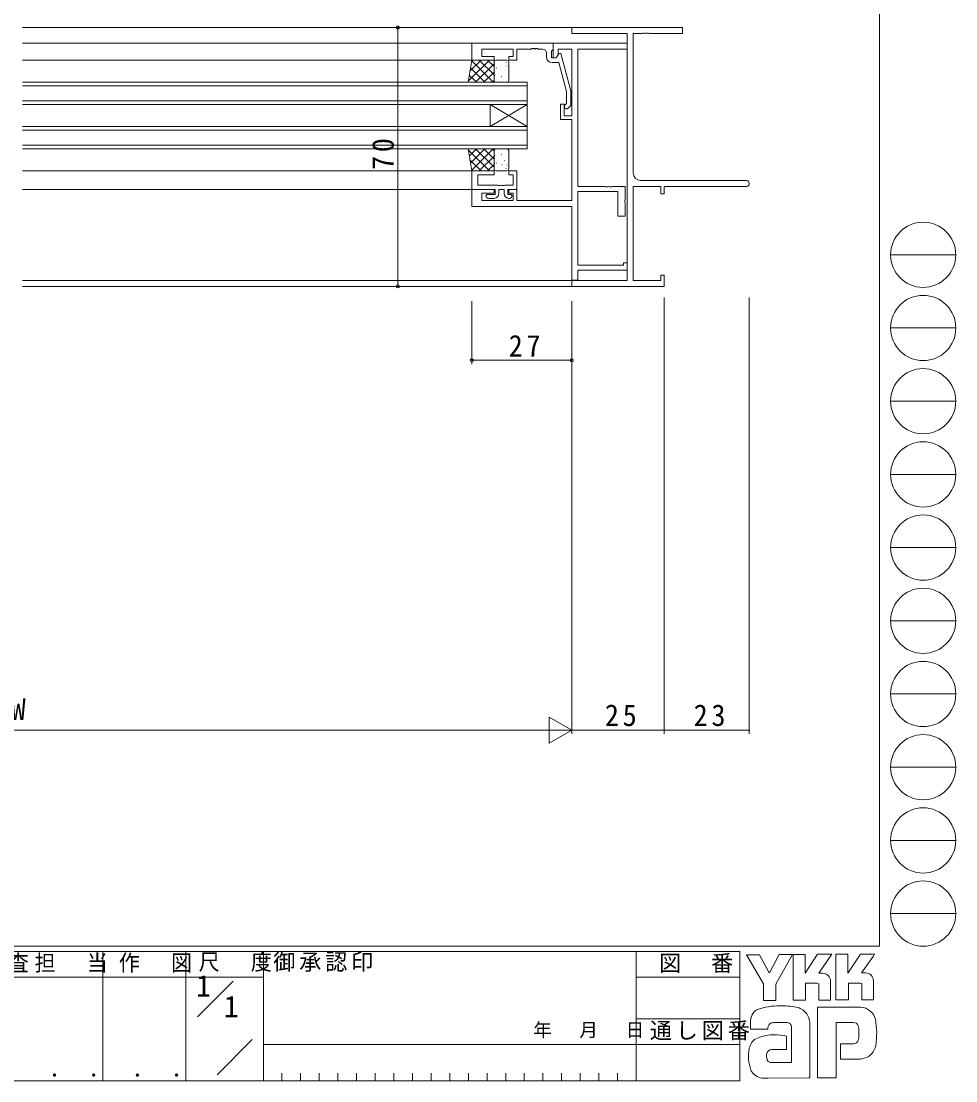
# Model space of a CAD drawing. Units: millimetres, scale not verified. Extents: x -594 to 199, y -420 to 144.
# Drawn here: x -53.3 to 199.4, y -420 to -133.4 of the extents above; entities that cross this region are included whole.
import ezdxf
from ezdxf.enums import TextEntityAlignment as Align

# ---------------------------------------------------------------- set-up
doc = ezdxf.new("R2010")
doc.units = ezdxf.units.MM
doc.header["$LTSCALE"] = 2
for name, color, linetype, lineweight in [('0-1_YKK_ZWAK', 7, 'Continuous', 9), ('0-3_YKK_11', 7, 'Continuous', 9), ('0-4_YKK_12', 2, 'Continuous', 9), ('0-5_YKK_13', 4, 'Continuous', 9), ('0-6_YKK_D', 6, 'Continuous', 9)]:
    doc.layers.add(name, color=color, linetype=linetype, lineweight=lineweight)
doc.layers.add('0-2_USER1', color=7, linetype='Continuous')
doc.styles.add('ＭＳ ゴシック', font='')
doc.styles.get('ＭＳ ゴシック').set_extended_font_data('MS Gothic')

msp = doc.modelspace()

# ---------------------------------------------------------------- linework, layer by layer
at = {"layer": '0-1_YKK_ZWAK'}
for p, q in [((178.8, 141.4), (178.8, -383.6)), ((181.776, -196.616), (199.416, -196.616)), ((181.776, -216.412), (199.416, -216.412)), ((181.776, -236.208), (199.416, -236.208)), ((181.776, -256.004), (199.416, -256.004)), ((181.776, -275.8), (199.416, -275.8)), ((181.776, -295.596), (199.416, -295.596)), ((181.776, -315.392), (199.416, -315.392)), ((181.776, -335.188), (199.416, -335.188)), ((181.776, -354.984), (199.416, -354.984)), ((181.776, -374.78), (199.416, -374.78)), ((178.8, -383.6), (-591.2, -383.6)), ((141, -385), (-591.2, -385)), ((-31.2, -385), (-31.2, -420)), ((-8.8, -385), (-8.8, -420)), ((12.2, -385), (12.2, -420)), ((113, -385), (113, -420)), ((141, -385), (141, -420)), ((142.837, -385.906), (146.351, -385.906)), ((147.432, -393.799), (142.837, -385.906)), ((151.636, -385.798), (149.081, -390.771)), ((155.46, -398.231), (155.46, -385.825)), ((166.974, -385.717), (170.245, -385.717)), ((166.974, -398.123), (166.974, -385.717)), ((173.678, -385.717), (177.462, -385.717)), ((177.083, -386.365), (173.961, -390.825)), ((177.462, -385.717), (177.083, -386.365)), ((-7.816, -391.999), (-76, -391.999)), ((-7.816, -391.999), (12.2, -391.999)), ((113, -392), (141, -392)), ((163.379, -390.906), (162.34, -390.906)), ((175.001, -390.825), (173.961, -390.825)), ((-5.63, -402.736), (4.064, -393.043)), ((161.974, -393.582), (158.784, -393.582)), ((165.542, -393.069), (165.542, -398.15)), ((170.38, -393.555), (170.38, -398.123)), ((173.569, -393.555), (170.38, -393.555)), ((174.002, -393.717), (173.569, -393.555)), ((174.002, -398.096), (174.002, -393.717)), ((177.164, -393.069), (177.164, -398.096)), ((170.38, -398.123), (166.974, -398.123)), ((174.002, -398.046), (174.052, -398.096)), ((177.164, -398.096), (174.002, -398.096)), ((173.624, -400.096), (162.028, -400.096)), ((162.028, -400.096), (162.028, -419.206)), ((113, -403.199), (141, -403.199)), ((143.918, -406.07), (143.918, -404.141)), ((148.567, -406.07), (143.918, -406.07)), ((153.946, -404.205), (150.248, -404.275)), ((155.027, -415.071), (155.027, -405.34)), ((159.92, -404.583), (159.92, -419.179)), ((167.055, -404.259), (171.704, -404.259)), ((167.055, -419.206), (167.055, -404.259)), ((173.173, -405.756), (173.191, -408.391)), ((-0.328, -418.345), (9.196, -408.821)), ((12.2, -410.2), (113, -410.2)), ((141, -410.199), (113, -410.199)), ((153.676, -411.53), (149.681, -411.535)), ((168.272, -409.989), (168.272, -414.125)), ((171.813, -409.989), (168.272, -409.989)), ((149.405, -415.071), (155.027, -415.071)), ((154.595, -415.071), (154.946, -415.071)), ((155.027, -415.07), (155.028, -415.071)), ((168.272, -414.125), (173.596, -414.125)), ((173.596, -414.125), (174.678, -413.882)), ((17.24, -417.9), (17.24, -420)), ((22.28, -417.9), (22.28, -420)), ((27.32, -417.9), (27.32, -420)), ((32.36, -417.9), (32.36, -420)), ((37.4, -417.9), (37.4, -420)), ((42.44, -417.9), (42.44, -420)), ((47.48, -417.9), (47.48, -420)), ((52.52, -417.9), (52.52, -420)), ((57.56, -417.9), (57.56, -420)), ((62.6, -417.9), (62.6, -420)), ((67.64, -417.9), (67.64, -420)), ((72.68, -417.9), (72.68, -420)), ((77.72, -417.9), (77.72, -420)), ((82.76, -417.9), (82.76, -420)), ((87.8, -417.9), (87.8, -420)), ((92.84, -417.9), (92.84, -420)), ((97.88, -417.9), (97.88, -420)), ((102.92, -417.9), (102.92, -420)), ((107.96, -417.9), (107.96, -420)), ((-591.2, -420), (141, -420)), ((148.567, -419.26), (147.08, -419.26)), ((159.595, -419.233), (148.567, -419.26)), ((159.92, -419.179), (159.595, -419.233))]:
    msp.add_line(p, q, dxfattribs=at)
for points in [[(146.351, -385.906), (148.864, -390.609), (149.081, -390.771)], [(151.636, -385.798), (155.262, -385.798), (150.729, -393.826)], [(155.46, -385.825), (158.676, -385.825), (158.676, -390.923), (162.055, -385.771)], [(162.055, -385.771), (165.88, -385.771), (162.34, -390.906)], [(170.245, -385.717), (170.245, -390.908), (173.678, -385.717)], [(150.729, -393.826), (150.729, -398.258), (147.432, -398.258), (147.432, -393.799)], [(158.784, -393.582), (158.784, -398.231), (155.46, -398.231)], [(165.542, -398.15), (162.406, -398.15), (162.406, -393.744), (161.974, -393.582)], [(152.973, -407.773), (153.676, -407.935), (153.676, -411.53)], [(162.028, -419.206), (166.271, -419.206), (167.055, -419.206)]]:
    msp.add_lwpolyline(points, dxfattribs=at)
for centre in [(190.596, -196.616), (190.596, -216.412), (190.596, -236.208), (190.596, -256.004), (190.596, -275.8), (190.596, -295.596), (190.596, -315.392), (190.596, -335.188), (190.596, -354.984), (190.596, -374.78)]:
    msp.add_circle(centre, 8.82, dxfattribs=at)
for centre, radius, start, end in [((163.379, -393.069), 2.163, 0.00165, 89.99603), ((175, -392.988), 2.163, 0.00165, 89.99603), ((146.606, -403.055), 2.444, 109.02126, 161.51263), ((151.722, -417.401), 17.68, 89.89165, 109.30847), ((152.241, -420.463), 20.748, 78.78009, 91.46938), ((155.53, -404.496), 4.449, 40.66422, 80.31693), ((173.472, -404.44), 4.341, 14.44571, 87.08746), ((148.959, -404.166), 5.037, 158.41083, 179.71774), ((155.309, -404.485), 4.612, 358.78058, 38.76563), ((157.166, -407.187), 20.86, 350.99026, 10.67624), ((150.675, -406.007), 2.109, 138.46381, 181.71359), ((150.115, -405.971), 1.701, 85.50551, 126.78038), ((153.456, -405.754), 1.625, 14.75519, 72.44994), ((171.865, -405.479), 1.229, 16.43123, 96.91661), ((169.531, -406.208), 3.673, 4.93422, 17.03551), ((147.427, -411.927), 3.908, 121.8271, 169.08475), ((150.52, -420.854), 13.309, 79.38097, 112.05824), ((171.814, -408.684), 1.306, 269.95467, 342.90144), ((169.51, -408.041), 3.697, 343.6902, 354.75362), ((154.449, -413.395), 11.082, 168.76372, 199.80078), ((149.69, -412.979), 1.445, 90.33952, 178.03638), ((173.535, -409.745), 4.291, 285.4429, 349.90448), ((150.582, -413.328), 2.369, 171.08202, 216.71922), ((149.65, -413.565), 1.526, 230.97279, 260.7549), ((147.44, -415.443), 3.823, 207.31435, 263.59464)]:
    msp.add_arc(centre, radius, start, end, dxfattribs=at)
at = {"layer": '0-3_YKK_11'}
for p, q in [((95.565, -135.157), (95.565, -136.787)), ((125.565, -135.157), (95.565, -135.157)), ((95.565, -136.787), (110.565, -136.787)), ((110.565, -136.787), (110.565, -203.527)), ((112.195, -136.787), (114.606, -136.787)), ((112.195, -174.527), (112.195, -136.787)), ((114.606, -136.787), (114.79, -136.667)), ((114.79, -136.667), (115.34, -136.667)), ((115.34, -136.667), (115.523, -136.787)), ((115.523, -136.787), (115.606, -136.787)), ((115.606, -136.787), (115.79, -136.667)), ((115.79, -136.667), (116.34, -136.667)), ((116.34, -136.667), (116.523, -136.787)), ((116.523, -136.787), (125.565, -136.787)), ((125.565, -136.787), (125.565, -135.157)), ((68.565, -139.357), (68.565, -143.957)), ((90.565, -139.357), (68.565, -139.357)), ((90.565, -141.057), (90.565, -139.357)), ((90.565, -139.357), (110.565, -139.357)), ((90.565, -143.357), (90.565, -139.357)), ((110.565, -139.357), (110.565, -140.987)), ((71.265, -140.987), (79.765, -140.987)), ((71.265, -142.957), (71.265, -140.987)), ((74.565, -142.957), (71.265, -142.957)), ((74.565, -143.957), (74.565, -142.957)), ((78.565, -142.957), (78.565, -143.957)), ((79.765, -142.957), (78.565, -142.957)), ((79.765, -140.987), (79.765, -142.957)), ((80.765, -140.987), (84.606, -140.987)), ((80.765, -143.957), (80.765, -140.987)), ((84.606, -140.987), (84.79, -140.867)), ((84.79, -140.867), (85.34, -140.867)), ((85.34, -140.867), (85.523, -140.987)), ((85.523, -140.987), (85.606, -140.987)), ((85.606, -140.987), (85.79, -140.867)), ((85.79, -140.867), (86.34, -140.867)), ((86.34, -140.867), (86.523, -140.987)), ((86.523, -140.987), (87.765, -140.987)), ((88.765, -141.987), (88.765, -143.157)), ((90.065, -141.557), (90.265, -141.357)), ((90.065, -143.357), (90.065, -141.557)), ((90.265, -141.357), (90.565, -141.057)), ((92.058, -142.157), (91.365, -143.357)), ((91.865, -142.491), (91.365, -143.357)), ((91.865, -140.987), (91.865, -142.491)), ((95.565, -140.987), (91.865, -140.987)), ((92.657, -142.157), (92.058, -142.157)), ((95.365, -152.261), (92.657, -142.157)), ((95.565, -159.057), (95.565, -140.987)), ((110.565, -140.987), (97.195, -140.987)), ((97.195, -140.987), (97.195, -178.157)), ((68.565, -143.957), (74.565, -143.957)), ((78.565, -143.957), (80.765, -143.957)), ((91.365, -143.357), (90.065, -143.357)), ((90.265, -144.657), (92.085, -144.657)), ((91.365, -143.357), (90.565, -143.357)), ((92.085, -144.657), (94.165, -152.419)), ((94.165, -152.419), (94.165, -155.709)), ((95.365, -156.206), (95.365, -152.261)), ((92.565, -155.857), (93.565, -155.857)), ((92.565, -160.057), (92.565, -155.857)), ((93.565, -155.857), (93.565, -159.057)), ((94.165, -155.709), (93.74, -156.133)), ((94.589, -156.982), (95.365, -156.206)), ((95.565, -160.057), (92.565, -160.057)), ((93.565, -159.057), (95.565, -159.057)), ((95.565, -181.927), (95.565, -160.057)), ((68.565, -173.957), (68.565, -178.957)), ((74.565, -173.957), (68.565, -173.957)), ((74.565, -174.957), (74.565, -173.957)), ((78.565, -173.957), (78.565, -174.957)), ((80.765, -173.957), (78.565, -173.957)), ((80.765, -178.957), (80.765, -173.957)), ((70.195, -174.957), (74.565, -174.957)), ((70.195, -177.757), (70.195, -174.957)), ((78.565, -174.957), (79.765, -174.957)), ((79.765, -174.957), (79.765, -177.757)), ((142.75, -176.527), (114.195, -176.527)), ((68.565, -178.957), (74.865, -178.957)), ((68.565, -178.957), (74.565, -178.957)), ((68.565, -183.557), (68.565, -178.957)), ((75.606, -177.757), (70.195, -177.757)), ((71.265, -179.957), (71.265, -181.927)), ((74.565, -179.957), (71.265, -179.957)), ((72.665, -180.357), (72.365, -180.657)), ((74.865, -180.357), (72.665, -180.357)), ((74.565, -178.957), (74.565, -179.957)), ((74.865, -178.957), (74.865, -180.357)), ((75.79, -177.877), (75.606, -177.757)), ((76.34, -177.877), (75.79, -177.877)), ((75.865, -178.957), (77.265, -178.957)), ((75.865, -180.057), (75.865, -178.957)), ((76.523, -177.757), (76.34, -177.877)), ((76.606, -177.757), (76.523, -177.757)), ((76.79, -177.877), (76.606, -177.757)), ((77.34, -177.877), (76.79, -177.877)), ((77.265, -178.957), (77.265, -180.057)), ((77.523, -177.757), (77.34, -177.877)), ((79.765, -177.757), (77.523, -177.757)), ((78.265, -178.957), (80.765, -178.957)), ((78.265, -180.357), (78.265, -178.957)), ((79.165, -180.357), (78.265, -180.357)), ((78.565, -178.957), (80.765, -178.957)), ((78.565, -179.957), (78.565, -178.957)), ((79.765, -179.957), (78.565, -179.957)), ((79.465, -180.657), (79.165, -180.357)), ((79.765, -181.927), (79.765, -179.957)), ((80.765, -178.957), (80.765, -181.927)), ((97.195, -178.157), (104.606, -178.157)), ((97.195, -179.457), (97.195, -199.457)), ((108.065, -179.457), (97.195, -179.457)), ((104.606, -178.157), (104.79, -178.277)), ((104.79, -178.277), (105.34, -178.277)), ((105.34, -178.277), (105.523, -178.157)), ((105.523, -178.157), (105.606, -178.157)), ((105.606, -178.157), (105.79, -178.277)), ((105.79, -178.277), (106.34, -178.277)), ((106.34, -178.277), (106.523, -178.157)), ((106.523, -178.157), (110.065, -178.157)), ((108.065, -186.157), (108.065, -179.457)), ((110.065, -178.157), (110.065, -181.699)), ((112.195, -178.157), (119.665, -178.157)), ((112.195, -203.527), (112.195, -178.157)), ((119.665, -178.157), (119.665, -180.157)), ((119.665, -180.157), (120.565, -180.157)), ((120.565, -178.157), (142.75, -178.157)), ((120.565, -180.157), (120.565, -178.157)), ((71.265, -181.927), (79.765, -181.927)), ((73.065, -181.357), (74.565, -181.357)), ((78.565, -181.357), (78.765, -181.357)), ((80.765, -181.927), (95.565, -181.927)), ((110.065, -181.699), (109.945, -181.882)), ((109.945, -181.882), (109.945, -182.432)), ((109.945, -182.432), (110.065, -182.616)), ((110.065, -182.616), (110.065, -186.157)), ((95.565, -183.557), (68.565, -183.557)), ((95.565, -205.157), (95.565, -183.557)), ((110.065, -186.157), (108.065, -186.157)), ((97.195, -199.457), (109.565, -199.457)), ((109.565, -198.757), (110.565, -198.757)), ((109.565, -199.457), (109.565, -198.757)), ((110.565, -198.757), (110.565, -200.757)), ((97.195, -200.757), (97.195, -203.457)), ((110.565, -200.757), (97.195, -200.757)), ((119.665, -202.157), (119.665, -203.527)), ((120.565, -202.157), (119.665, -202.157)), ((120.565, -205.157), (120.565, -202.157)), ((97.195, -203.457), (95.565, -203.457)), ((95.565, -203.527), (95.565, -205.157)), ((110.565, -203.527), (95.565, -203.527)), ((95.565, -205.157), (120.565, -205.157)), ((119.665, -203.527), (112.195, -203.527))]:
    msp.add_line(p, q, dxfattribs=at)
for centre, radius, start, end in [((87.765, -141.987), 1, 0, 89.99998), ((90.265, -143.157), 1.5, 180, 269.99998), ((94.165, -156.557), 0.6, 134.99998, 315), ((114.195, -174.527), 2, 180, 269.99998), ((142.75, -177.342), 0.815, 269.99998, 90), ((74.565, -180.057), 1.3, 270, 359.99998), ((78.565, -180.057), 1.3, 180, 269.99998), ((73.065, -180.657), 0.7, 180, 269.99998), ((78.765, -180.657), 0.7, 270, 359.99998)]:
    msp.add_arc(centre, radius, start, end, dxfattribs=at)
at = {"layer": '0-4_YKK_12'}
for p, q in [((95.565, -135.157), (-52.935, -135.157)), ((68.865, -139.357), (-52.935, -139.357)), ((69.065, -143.957), (-52.935, -143.957)), ((83.565, -149.957), (-52.935, -149.957)), ((83.565, -150.957), (-52.935, -150.957)), ((83.565, -155.957), (83.565, -149.957)), ((83.565, -154.957), (-52.935, -154.957)), ((83.565, -155.957), (-52.935, -155.957)), ((73.565, -155.957), (73.565, -161.957)), ((83.565, -155.957), (73.565, -161.957)), ((83.565, -161.957), (73.565, -155.957)), ((83.565, -155.957), (83.565, -161.957)), ((83.565, -161.957), (-52.935, -161.957)), ((83.565, -162.957), (-52.935, -162.957)), ((83.565, -167.957), (83.565, -161.957)), ((83.565, -166.957), (-52.935, -166.957)), ((83.565, -167.957), (-52.935, -167.957)), ((68.863, -173.957), (-52.935, -173.957)), ((68.865, -178.957), (-52.935, -178.957)), ((95.565, -203.527), (-52.935, -203.527)), ((95.865, -205.157), (-52.935, -205.157))]:
    msp.add_line(p, q, dxfattribs=at)
at = {"layer": '0-5_YKK_13'}
for p, q in [((67.565, -149.957), (68.565, -143.957)), ((67.614, -149.661), (73.318, -143.957)), ((68.063, -146.967), (71.073, -143.957)), ((68.211, -146.083), (72.085, -149.957)), ((68.512, -144.273), (68.828, -143.957)), ((68.531, -144.158), (74.33, -149.957)), ((68.565, -143.957), (74.565, -143.957)), ((69.563, -149.957), (74.565, -144.956)), ((70.575, -143.957), (74.565, -147.947)), ((72.82, -143.957), (74.565, -145.702)), ((74.565, -143.957), (74.565, -149.957)), ((74.565, -144.457), (74.565, -149.457)), ((78.065, -143.957), (75.065, -143.957)), ((75.185, -146.092), (75.209, -146.136)), ((75.92, -144.067), (75.943, -144.111)), ((76.642, -145.665), (76.65, -145.672)), ((77.809, -144.658), (77.833, -144.702)), ((78.056, -145.493), (78.145, -145.54)), ((78.565, -149.457), (78.565, -144.457)), ((67.89, -148.007), (69.84, -149.957)), ((71.808, -149.957), (74.565, -147.201)), ((74.66, -147.484), (74.667, -147.491)), ((74.753, -148.168), (74.777, -148.212)), ((76.532, -148.383), (76.62, -148.43)), ((76.643, -148.76), (76.667, -148.804)), ((77.377, -146.735), (77.401, -146.779)), ((74.565, -149.957), (67.565, -149.957)), ((67.569, -149.931), (67.595, -149.957)), ((74.053, -149.957), (74.565, -149.446)), ((75.065, -149.957), (78.065, -149.957)), ((76.827, -149.426), (76.834, -149.433)), ((74.565, -167.957), (67.565, -167.957)), ((67.565, -167.957), (68.565, -173.957)), ((67.569, -167.983), (67.595, -167.957)), ((67.614, -168.254), (73.318, -173.957)), ((67.89, -169.908), (69.84, -167.957)), ((68.211, -171.832), (72.085, -167.957)), ((68.531, -173.756), (74.33, -167.957)), ((69.563, -167.957), (74.565, -172.959)), ((71.808, -167.957), (74.565, -170.714)), ((74.053, -167.957), (74.565, -168.469)), ((74.565, -173.957), (74.565, -167.957)), ((74.565, -173.457), (74.565, -168.457)), ((75.065, -167.957), (78.065, -167.957)), ((76.827, -168.489), (76.834, -168.482)), ((78.565, -168.457), (78.565, -173.457)), ((68.063, -170.948), (71.073, -173.957)), ((70.575, -173.957), (74.565, -169.968)), ((74.66, -170.43), (74.667, -170.424)), ((74.753, -169.746), (74.777, -169.702)), ((75.185, -171.823), (75.209, -171.779)), ((76.532, -169.532), (76.62, -169.485)), ((76.643, -169.155), (76.667, -169.111)), ((77.377, -171.18), (77.401, -171.136)), ((68.512, -173.642), (68.828, -173.957)), ((68.565, -173.957), (74.565, -173.957)), ((72.82, -173.957), (74.565, -172.213)), ((78.065, -173.957), (75.065, -173.957)), ((75.92, -173.848), (75.943, -173.804)), ((76.642, -172.25), (76.65, -172.243)), ((77.809, -173.256), (77.833, -173.212)), ((78.056, -172.421), (78.145, -172.374))]:
    msp.add_line(p, q, dxfattribs=at)
for centre, start, end in [((75.065, -144.457), 90, 180), ((78.065, -144.457), 0, 90), ((75.065, -149.457), 180, 270), ((78.065, -149.457), 270, 0), ((75.065, -168.457), 90, 180), ((78.065, -168.457), 0, 90), ((75.065, -173.457), 180, 270), ((78.065, -173.457), 270, 0)]:
    msp.add_arc(centre, 0.5, start, end, dxfattribs=at)
at = {"layer": '0-6_YKK_D'}
for p, q in [((64.565, -135.157), (47.565, -135.157)), ((48.565, -135.157), (48.565, -205.157)), ((64.565, -205.157), (47.565, -205.157)), ((68.565, -209.157), (68.565, -226.157)), ((95.565, -209.157), (95.565, -326.157)), ((95.565, -209.157), (95.565, -326.157)), ((95.565, -209.157), (95.565, -226.157)), ((120.565, -208.157), (120.565, -326.157)), ((143.565, -208.157), (143.565, -326.157)), ((68.565, -225.157), (95.565, -225.157)), ((120.565, -228.157), (120.565, -326.157)), ((89.503, -321.657), (89.503, -328.657)), ((95.565, -325.157), (89.503, -321.657)), ((-197.435, -325.157), (88.565, -325.157)), ((95.565, -325.157), (83.44, -325.157)), ((95.565, -325.157), (89.503, -328.657)), ((95.565, -325.157), (120.565, -325.157)), ((120.565, -325.157), (143.565, -325.157))]:
    msp.add_line(p, q, dxfattribs=at)
for centre in [(48.565, -135.157), (48.565, -205.157), (68.565, -225.157), (95.565, -225.157)]:
    msp.add_circle(centre, 0.425, dxfattribs=at)
for centre, start, end in [((120.565, -325.157), 0, 180), ((120.565, -325.157), 0, 180), ((120.565, -325.157), 180, 0), ((120.565, -325.157), 180, 0), ((143.565, -325.157), 0, 180), ((143.565, -325.157), 180, 0)]:
    msp.add_arc(centre, 0.106, start, end, dxfattribs=at)

# ---------------------------------------------------------------- texts
at = {"layer": '0-1_YKK_ZWAK', "color": 4, "style": 'ＭＳ ゴシック'}
msp.add_text('年   月   日', height=3.666, dxfattribs=at).set_placement((85.176, -409.169), align=Align.BOTTOM_LEFT)
at = {"layer": '0-1_YKK_ZWAK', "char_height": 4.399, "attachment_point": 7, "style": 'ＭＳ ゴシック'}
for s, insert in [('\\T1.24;\\W0.95;照\\~\\~査', (-71.011, -390.78)), ('\\T1.24;\\W0.95;担\\~\\~当', (-49.645, -390.78)), ('\\T1.24;\\W0.95;作\\~\\~図', (-26.88, -390.762)), ('\\T1.24;\\W0.95;尺\\~\\~度', (-5.288, -390.537)), ('\\T1.17;御承認印', (14.867, -390.533)), ('\\T1.17;図\u3000番', (119.198, -390.862)), ('\\T1.17;通し図番', (116.679, -409.085)), ('\\T1.24;\\W0.95;\\~．\\~．', (-49.145, -418.946)), ('\\T1.24;\\W0.95;\\~．\\~．', (-26.745, -418.946))]:
    msp.add_mtext(s, dxfattribs=dict(at, insert=insert))
at = {"layer": '0-2_USER1', "style": 'ＭＳ ゴシック'}
for p in [(-6, -398.999), (1.533, -404.599)]:
    msp.add_text('1', height=5.865, dxfattribs=at).set_placement(p, align=Align.BOTTOM_LEFT)
at = {"layer": '0-6_YKK_D', "color": 7, "style": 'ＭＳ ゴシック'}
msp.add_text('W', height=5.865, dxfattribs=at).set_placement((-56.035, -324.157), align=Align.BOTTOM_LEFT)
at = {"layer": '0-6_YKK_D', "color": 7, "insert": (47.565, -173.677), "char_height": 5.865, "attachment_point": 7, "rotation": 90, "style": 'ＭＳ ゴシック'}
msp.add_mtext('\\T1.27;\\W0.95;70', dxfattribs=at)
at = {"layer": '0-6_YKK_D', "color": 7, "char_height": 5.865, "attachment_point": 7, "style": 'ＭＳ ゴシック'}
for s, insert in [('\\T1.27;\\W0.95;27', (78.545, -224.157)), ('\\T1.27;\\W0.95;25', (104.545, -324.157)), ('\\T1.27;\\W0.95;23', (128.545, -324.157))]:
    msp.add_mtext(s, dxfattribs=dict(at, insert=insert))

doc.saveas('drawing.dxf')
